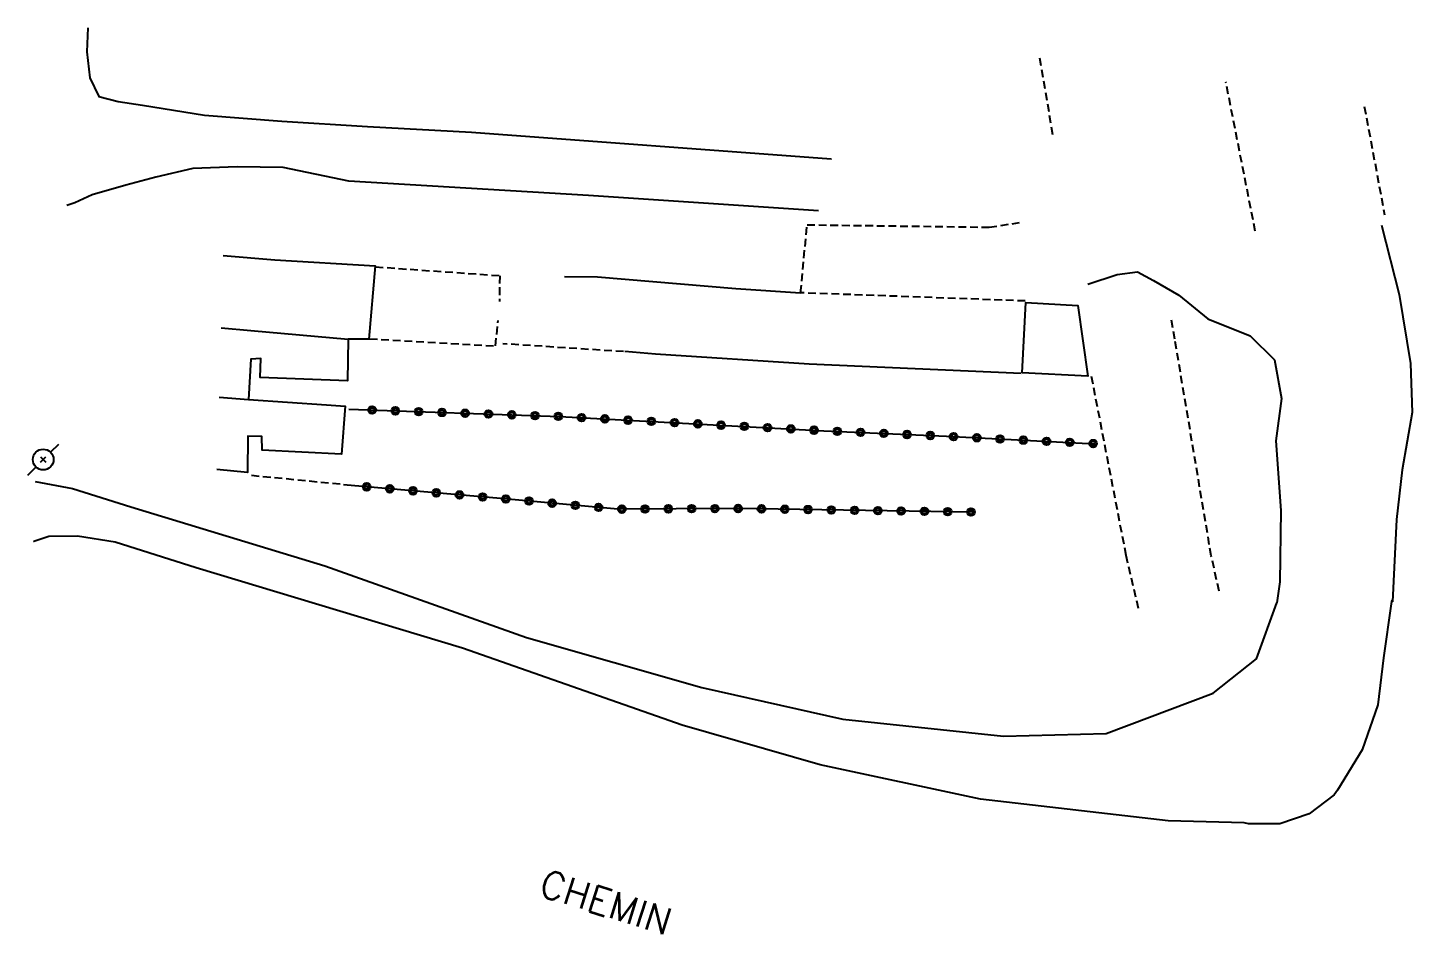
# Model space of a CAD drawing. Header units: millimetres. Extents: x 113146 to 114000, y 125000 to 125994.
# Drawn here: x 113145.6 to 113234.8, y 125935.9 to 125994.4 of the extents above; entities that cross this region are included whole.
import ezdxf

# ---------------------------------------------------------------- set-up
doc = ezdxf.new("R2010")
doc.units = ezdxf.units.MM
doc.linetypes.add('DASHED', pattern=[0.75, 0.5, -0.25])
doc.layers.get('0').update_dxf_attribs({"linetype": 'CONTINUOUS'})
for name, color, linetype in [('W0008', 7, 'CONTINUOUS'), ('W0017', 7, 'CONTINUOUS'), ('W0071', 7, 'CONTINUOUS'), ('W0104', 1, 'CONTINUOUS'), ('W0112', 1, 'DASHED'), ('W0323', 7, 'CONTINUOUS'), ('W0473', 7, 'CONTINUOUS'), ('W0989', 7, 'CONTINUOUS')]:
    doc.layers.add(name, color=color, linetype=linetype)
doc.styles.get("Standard").update_dxf_attribs({"font": 'romans.shx', "width": 0.85})

# ---------------------------------------------------------------- blocks, each defined once
blk = doc.blocks.new('T473')
for p, q in [((0.500001, 0.500001), (1.000002, 1.000002)), ((-0.166667, 0.166667), (0.166667, -0.166667)), ((-0.166667, -0.166667), (0.166667, 0.166667)), ((-1.000002, -1.000002), (-0.500001, -0.500001))]:
    blk.add_line(p, q)
blk.add_ellipse((0, 0), major_axis=(0.471405, 0.471405), ratio=1, start_param=5.497787144, end_param=11.780972451)
blk = doc.blocks.new('t323o')
at = {"color": 0, "linetype": 'Continuous'}
for radius in [0.25, 0.15]:
    blk.add_circle((0, 0), radius, dxfattribs=at)

msp = doc.modelspace()

# ---------------------------------------------------------------- linework, layer by layer
at = {"layer": 'W0008'}
for points in [[(113180.149, 125978.335), (113182.269, 125978.297), (113191.181, 125977.543), (113195.361, 125977.273)], [(113184.032, 125973.509), (113186.004, 125973.342), (113195.906, 125972.695), (113209.559, 125972.099)]]:
    msp.add_lwpolyline(points, dxfattribs=at)
at = {"layer": 'W0017'}
for points in [[(113149.436, 125994.353), (113149.36, 125992.805), (113149.553, 125991.118), (113150.148, 125989.926), (113151.396, 125989.607), (113152.957, 125989.352), (113156.943, 125988.725), (113161.931, 125988.324), (113167.462, 125987.995), (113174.158, 125987.624), (113197.318, 125985.901), (113197.318, 125985.901), (113197.318, 125985.901)], [(113196.5, 125982.561), (113181.682, 125983.544), (113166.258, 125984.474), (113162.015, 125985.343), (113159.053, 125985.383), (113156.2, 125985.288), (113153.813, 125984.714), (113151.891, 125984.215), (113149.712, 125983.592), (113148.601, 125983.065), (113148.075, 125982.896)], [(113232.784, 125981.627), (113233.925, 125977.155), (113234.655, 125972.724), (113234.768, 125969.553), (113234.108, 125965.877), (113233.75, 125962.662), (113233.5, 125957.358)], [(113213.862, 125977.825), (113215.749, 125978.457), (113217.061, 125978.616), (113218.083, 125978.069), (113219.735, 125977.121), (113221.595, 125975.602), (113224.312, 125974.493), (113225.88, 125972.949), (113226.342, 125970.467), (113225.985, 125967.747), (113226.294, 125963.239), (113226.24, 125958.66), (113226.039, 125957.301)]]:
    msp.add_lwpolyline(points, dxfattribs=at)
at = {"layer": 'W0071'}
for points in [[(113146.036, 125965.112), (113148.438, 125964.657), (113152.212, 125963.494), (113164.698, 125959.686), (113177.689, 125955.07), (113188.989, 125951.849), (113198.069, 125949.813), (113208.428, 125948.712), (113215.052, 125948.882), (113221.928, 125951.486), (113224.731, 125953.698), (113226.039, 125957.301)], [(113233.455, 125957.48), (113233.403, 125957.233), (113232.912, 125953.763), (113232.548, 125950.725), (113231.545, 125947.834), (113229.949, 125945.223), (113229.723, 125944.936), (113228.13, 125943.715), (113226.229, 125943.07), (113224.222, 125943.068), (113223.934, 125943.122), (113219.039, 125943.256), (113206.946, 125944.658), (113196.622, 125946.857), (113187.735, 125949.419), (113173.571, 125954.384), (113156.414, 125959.561), (113151.201, 125961.211), (113148.778, 125961.604), (113146.915, 125961.575), (113145.946, 125961.248), (113145.946, 125961.248)]]:
    msp.add_lwpolyline(points, dxfattribs=at)
at = {"layer": 'W0104'}
for points in [[(113158.151, 125979.674), (113161.491, 125979.392), (113167.957, 125979.004), (113167.532, 125974.293), (113166.218, 125974.295)], [(113158.018, 125975.027), (113159.945, 125974.85), (113166.218, 125974.295)], [(113166.218, 125974.295), (113166.167, 125971.593), (113160.548, 125971.819), (113160.579, 125973.043), (113159.94, 125972.996), (113159.782, 125970.403)], [(113159.782, 125970.403), (113164.816, 125970.05), (113166.018, 125969.968), (113165.78, 125966.883), (113160.664, 125967.137), (113160.637, 125968.015), (113159.751, 125968.041), (113159.732, 125965.691), (113157.756, 125965.89)], [(113157.89, 125970.554), (113159.782, 125970.403)]]:
    msp.add_lwpolyline(points, dxfattribs=at)
msp.add_lwpolyline([(113209.632, 125972.119), (113209.872, 125976.645), (113213.21, 125976.447), (113213.87, 125971.895), (113209.632, 125972.119)], close=True, dxfattribs=at)
at = {"layer": 'W0112'}
for points in [[(113210.757, 125992.406), (113211.627, 125987.261)], [(113224.654, 125981.244), (113222.754, 125990.875)], [(113231.675, 125989.283), (113232.983, 125982.306)], [(113209.833, 125976.749), (113195.361, 125977.273), (113195.772, 125981.656), (113207.515, 125981.5), (113209.469, 125981.794)], [(113167.962, 125978.949), (113175.97, 125978.378), (113175.958, 125976.718)], [(113167.589, 125974.314), (113175.701, 125973.85), (113175.867, 125975.494)], [(113222.319, 125958.06), (113221.814, 125960.329), (113219.467, 125974.279), (113219.212, 125975.734)], [(113183.942, 125973.482), (113176.174, 125973.993)], [(113214.082, 125971.909), (113216.316, 125960.366), (113217.149, 125956.766)], [(113165.693, 125964.938), (113159.745, 125965.521)]]:
    msp.add_lwpolyline(points, dxfattribs=at)
at = {"layer": 'W0323'}
for points in [[(113166.253, 125969.77), (113179.836, 125969.309), (113196.853, 125968.392), (113204.753, 125968.031), (113214.343, 125967.554)], [(113206.565, 125963.147), (113191.092, 125963.381), (113183.579, 125963.335), (113176.018, 125964.025), (113165.906, 125964.906)]]:
    msp.add_lwpolyline(points, dxfattribs=at)

# ---------------------------------------------------------------- block references
for p, rotation in [((113167.752, 125969.719), 358.0561569893327), ((113169.251, 125969.668), 358.0561569893327), ((113170.75, 125969.617), 358.0561569893327), ((113172.25, 125969.566), 358.0561569893327), ((113173.749, 125969.516), 358.0561569893327), ((113175.248, 125969.465), 358.0561569893327), ((113176.747, 125969.414), 358.0561569893327), ((113178.246, 125969.363), 358.0561569893327), ((113179.745, 125969.312), 358.0561569893327), ((113181.243, 125969.233), 356.915469113415), ((113182.741, 125969.152), 356.915469113415), ((113184.239, 125969.072), 356.915469113415), ((113185.737, 125968.991), 356.915469113415), ((113187.234, 125968.91), 356.915469113415), ((113188.732, 125968.83), 356.915469113415), ((113190.23, 125968.749), 356.915469113415), ((113191.728, 125968.668), 356.915469113415), ((113193.226, 125968.587), 356.915469113415), ((113194.724, 125968.507), 356.915469113415), ((113196.221, 125968.426), 356.915469113415), ((113197.72, 125968.352), 357.3836205667932), ((113199.218, 125968.284), 357.3836205667932), ((113200.716, 125968.215), 357.3836205667932), ((113202.215, 125968.147), 357.3836205667932), ((113203.713, 125968.079), 357.3836205667932), ((113205.212, 125968.008), 357.1524940541606), ((113206.71, 125967.934), 357.1524940541606), ((113208.208, 125967.859), 357.1524940541606), ((113209.706, 125967.785), 357.1524940541606), ((113211.204, 125967.71), 357.1524940541606), ((113212.702, 125967.636), 357.1524940541606), ((113214.201, 125967.561), 357.1524940541606), ((113167.4, 125964.776), 175.0207237486505), ((113168.895, 125964.646), 175.0207237486505), ((113170.389, 125964.515), 175.0207237486505), ((113171.883, 125964.385), 175.0207237486505), ((113173.378, 125964.255), 175.0207237486505), ((113174.872, 125964.125), 175.0207237486505), ((113176.366, 125963.993), 174.785757620675), ((113177.86, 125963.857), 174.785757620675), ((113179.354, 125963.721), 174.785757620675), ((113180.848, 125963.584), 174.785757620675), ((113182.341, 125963.448), 174.785757620675), ((113183.836, 125963.337), 180.3508016670027), ((113185.336, 125963.346), 180.3508016670027), ((113186.836, 125963.355), 180.3508016670027), ((113188.336, 125963.364), 180.3508016670027), ((113189.836, 125963.373), 180.3508016670027), ((113191.336, 125963.377), 179.1335752322883), ((113192.836, 125963.355), 179.1335752322883), ((113194.336, 125963.332), 179.1335752322883), ((113195.836, 125963.309), 179.1335752322883), ((113197.335, 125963.287), 179.1335752322883), ((113198.835, 125963.264), 179.1335752322883), ((113200.335, 125963.241), 179.1335752322883), ((113201.835, 125963.219), 179.1335752322883), ((113203.335, 125963.196), 179.1335752322883), ((113204.835, 125963.173), 179.1335752322883), ((113206.334, 125963.15), 179.1335752322883)]:
    msp.add_blockref('t323o', p, dxfattribs=dict(at, rotation=rotation))
at = {"layer": 'W0473'}
msp.add_blockref('T473', (113146.56, 125966.53), dxfattribs=at)

# ---------------------------------------------------------------- texts
at = {"layer": 'W0989'}
msp.add_text('CHEMIN', height=1.75, rotation=342.42038, dxfattribs=at).set_placement((113178.403, 125938.484))

doc.saveas('drawing.dxf')
